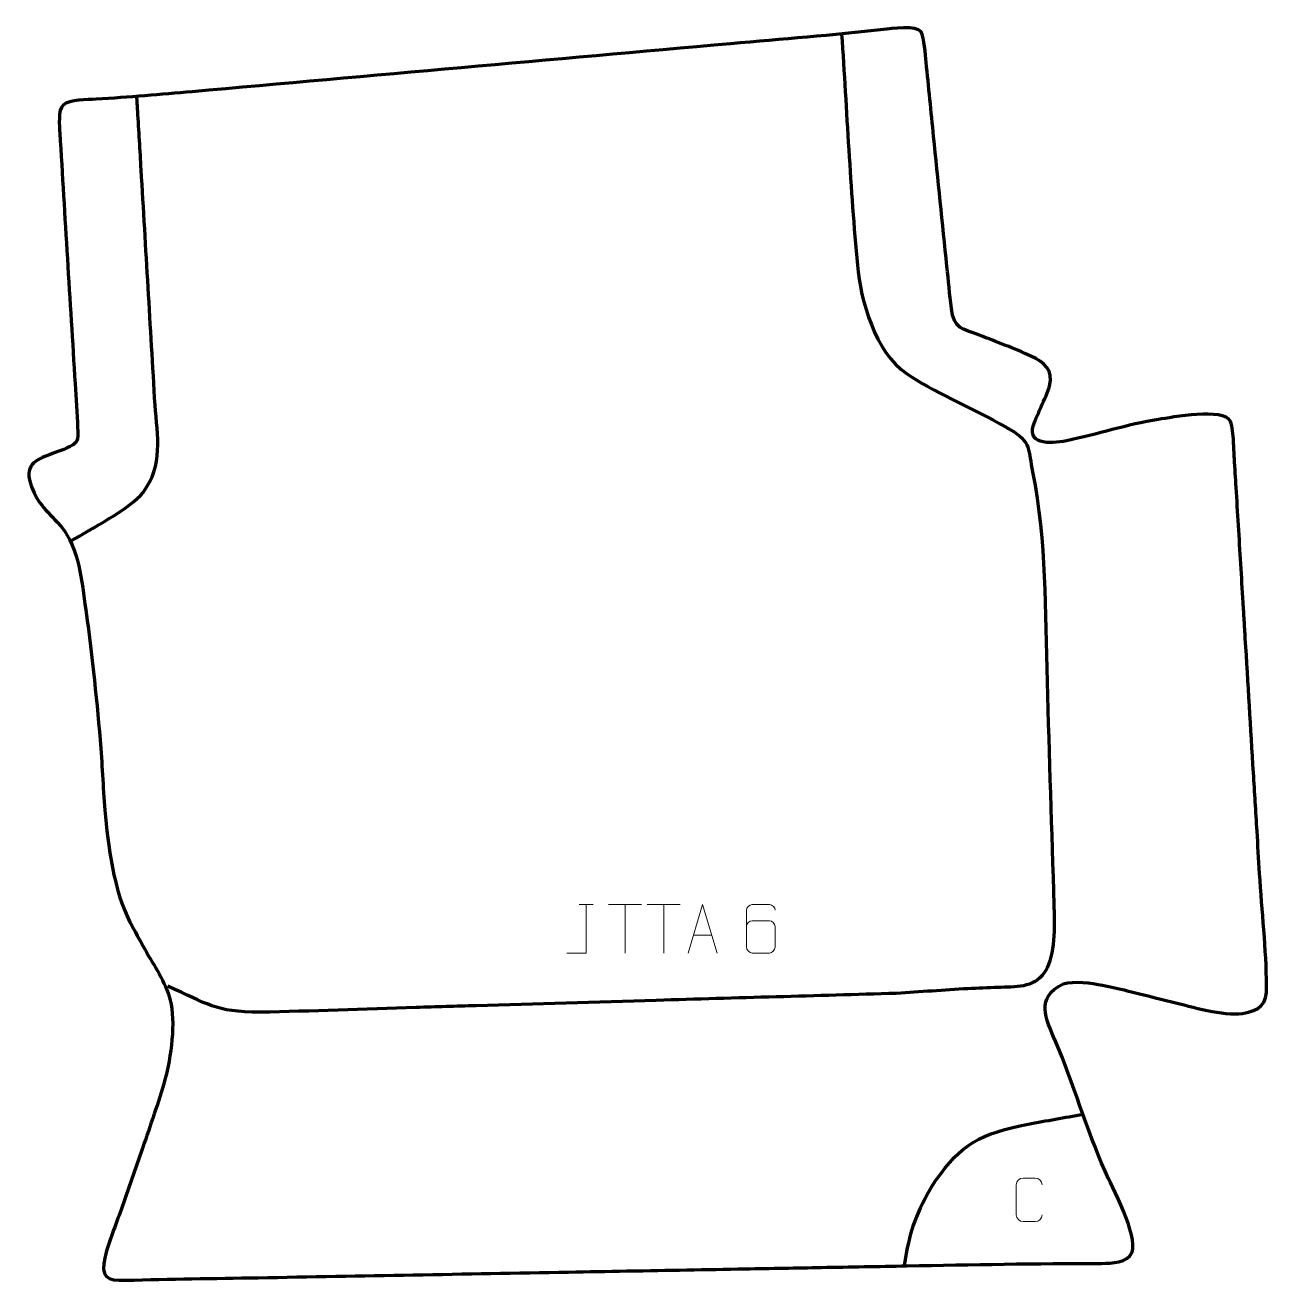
# Model space of a CAD drawing. Header units: millimetres. Extents: x -508 to 132, y 109 to 756.
import ezdxf

# ---------------------------------------------------------------- set-up
doc = ezdxf.new("R2010")
doc.units = ezdxf.units.MM
doc.header["$MEASUREMENT"] = 0
doc.layers.add('layer 1', color=7, linetype='Continuous')
doc.layers.add('layer 2', color=7, linetype='Continuous')

msp = doc.modelspace()

# ---------------------------------------------------------------- linework, layer by layer
at = {"layer": 'layer 1', "color": 142, "lineweight": 158}
for points, knots in [([(-87.3015, 751.5171), (-84.6177, 711.9434), (-82.8538, 671.9), (-79.1887, 632.4455), (-79.1887, 632.4455), (-77.4753, 614.0021), (-70.0982, 587.6644), (-53.8647, 576.5818), (-53.8647, 576.5818), (-40.3166, 567.3324), (-21.1255, 559.2356), (-6.1701, 550.9392), (-6.1701, 550.9392), (-4.1704, 549.8297), (-2.1775, 548.7109), (-0.1861, 547.5875), (-0.1861, 547.5875), (10.3566, 541.5871), (9.0339, 536.6947), (11.1726, 525.8765), (11.1726, 525.8765), (18.3042, 489.302), (17.6023, 454.5885), (18.6442, 417.5843), (18.6442, 417.5843), (19.7235, 379.2506), (21.0035, 340.9224), (22.1283, 302.59), (22.1283, 302.59), (22.1283, 302.59), (22.1726, 301.0769), (22.1726, 301.0769), (22.1726, 301.0769), (22.4445, 291.7481), (22.7758, 276.7373), (17.8162, 268.632), (17.8162, 268.632), (17.8162, 268.632), (17.1627, 267.564), (17.1627, 267.564), (17.1627, 267.564), (11.8662, 259.7016), (1.9655, 260.418), (-6.5828, 260.0581), (-6.5828, 260.0581), (-11.7976, 259.8385), (-17.0003, 259.7167), (-22.2155, 259.4445), (-22.2155, 259.4445), (-34.5109, 258.6766), (-46.8007, 257.8208), (-59.0955, 257.0404), (-59.0955, 257.0404), (-79.7305, 256.4339), (-100.3656, 255.8275), (-121.0007, 255.2209), (-121.0007, 255.2209), (-141.6357, 254.6145), (-162.2708, 254.008), (-182.9058, 253.4014), (-182.9058, 253.4014), (-213.8584, 252.4917), (-244.811, 251.582), (-275.7636, 250.6722), (-275.7636, 250.6722), (-286.0811, 250.3691), (-296.3986, 250.0658), (-306.7162, 249.7625), (-306.7162, 249.7625), (-333.467, 248.9719), (-360.4602, 247.7937), (-387.185, 247.3276), (-387.185, 247.3276), (-410.2323, 247.3013), (-414.6671, 251.8523), (-434.6189, 260.6838)], [0, 0, 0, 0, 0.05, 0.05, 0.05, 0.05, 0.1, 0.1, 0.1, 0.1, 0.15, 0.15, 0.15, 0.15, 0.2, 0.2, 0.2, 0.2, 0.25, 0.25, 0.25, 0.25, 0.3, 0.3, 0.3, 0.3, 0.35, 0.35, 0.35, 0.35, 0.4, 0.4, 0.4, 0.4, 0.45, 0.45, 0.45, 0.45, 0.5, 0.5, 0.5, 0.5, 0.55, 0.55, 0.55, 0.55, 0.6, 0.6, 0.6, 0.6, 0.65, 0.65, 0.65, 0.65, 0.7, 0.7, 0.7, 0.7, 0.75, 0.75, 0.75, 0.75, 0.8, 0.8, 0.8, 0.8, 0.85, 0.85, 0.85, 0.85, 0.9, 0.9, 0.9, 0.9, 1, 1, 1, 1]), ([(-484.412, 490.4008), (-474.6695, 496.2133), (-453.9105, 507.0143), (-447.4984, 515.3035), (-447.4984, 515.3035), (-436.7509, 529.1973), (-440.1939, 544.2161), (-441.2709, 560.2892), (-441.2709, 560.2892), (-443.6576, 600.6988), (-446.0445, 641.1084), (-448.4314, 681.5179), (-448.4314, 681.5179), (-449.028, 691.6203), (-449.6247, 701.7227), (-450.2215, 711.8251), (-450.2215, 711.8251), (-450.3707, 714.3507), (-450.5199, 716.8763), (-450.669, 719.4019)], [0, 0, 0, 0, 0.16666667, 0.16666667, 0.16666667, 0.16666667, 0.33333333, 0.33333333, 0.33333333, 0.33333333, 0.5, 0.5, 0.5, 0.5, 0.66666667, 0.66666667, 0.66666667, 0.66666667, 1, 1, 1, 1]), ([(-41.1947, 156.994), (-27.2741, 177.5891), (-19.3121, 183.5964), (5.4089, 188.8528), (5.4089, 188.8528), (14.653, 190.8183), (24.2548, 192.3784), (33.5815, 194.1271), (33.5815, 194.1271), (34.7305, 194.3425), (35.8797, 194.557), (37.029, 194.7711)], [0, 0, 0, 0, 0.25, 0.25, 0.25, 0.25, 0.5, 0.5, 0.5, 0.5, 1, 1, 1, 1])]:
    msp.add_open_spline(points, degree=3, knots=knots, dxfattribs=at)
at = {"layer": 'layer 1', "color": 250, "lineweight": 9}
for points, knots in [([(-228.9986, 277.8449), (-228.9986, 277.8449), (-218.9766, 277.8449), (-218.9766, 277.8449), (-218.9766, 277.8449), (-218.9766, 277.8449), (-218.9766, 302.7985), (-218.9766, 302.7985)], [0, 0, 0, 0, 0.33333333, 0.33333333, 0.33333333, 0.33333333, 1, 1, 1, 1]), ([(-166.447, 277.845), (-166.447, 277.845), (-159.076, 302.7985), (-159.076, 302.7985), (-159.076, 302.7985), (-159.076, 302.7985), (-151.5061, 277.845), (-151.5061, 277.845)], [0, 0, 0, 0, 0.33333333, 0.33333333, 0.33333333, 0.33333333, 1, 1, 1, 1]), ([(-121.5466, 299.8624), (-121.5707, 301.2019), (-122.9269, 302.8551), (-124.4988, 302.8208), (-124.4988, 302.8208), (-127.4836, 302.8205), (-130.4688, 302.8205), (-133.4542, 302.8208), (-133.4542, 302.8208), (-134.6733, 302.8357), (-136.4015, 301.3981), (-136.4065, 299.8624), (-136.4065, 299.8624), (-136.4062, 293.5019), (-136.4062, 287.1411), (-136.4065, 280.7804), (-136.4065, 280.7804), (-136.4018, 279.6175), (-134.6733, 277.8464), (-133.4542, 277.822), (-133.4542, 277.822), (-130.4688, 277.8223), (-127.4836, 277.8223), (-124.4988, 277.822), (-124.4988, 277.822), (-123.2207, 277.8658), (-121.551, 279.4803), (-121.5466, 280.7804), (-121.5466, 280.7804), (-121.5466, 284.3637), (-121.5466, 287.9468), (-121.5466, 291.5295), (-121.5466, 291.5295), (-121.5851, 293.0077), (-123.1678, 294.4406), (-124.4988, 294.4386), (-124.4988, 294.4386), (-127.4836, 294.4389), (-130.4688, 294.4389), (-133.4542, 294.4386), (-133.4542, 294.4386), (-134.7837, 294.4436), (-136.4267, 292.9363), (-136.385, 291.5078)], [0, 0, 0, 0, 0.08333333, 0.08333333, 0.08333333, 0.08333333, 0.16666667, 0.16666667, 0.16666667, 0.16666667, 0.25, 0.25, 0.25, 0.25, 0.33333333, 0.33333333, 0.33333333, 0.33333333, 0.41666667, 0.41666667, 0.41666667, 0.41666667, 0.5, 0.5, 0.5, 0.5, 0.58333333, 0.58333333, 0.58333333, 0.58333333, 0.66666667, 0.66666667, 0.66666667, 0.66666667, 0.75, 0.75, 0.75, 0.75, 0.83333333, 0.83333333, 0.83333333, 0.83333333, 1, 1, 1, 1]), ([(16.0555, 142.8659), (15.9303, 140.7849), (14.4281, 139.4597), (12.5044, 139.45), (12.5044, 139.45), (10.4158, 139.4503), (8.3272, 139.4503), (6.2389, 139.45), (6.2389, 139.45), (4.5147, 139.3556), (2.7483, 141.0435), (2.7583, 142.8503), (2.7583, 142.8503), (2.7587, 148.0185), (2.7587, 153.1862), (2.7583, 158.3536), (2.7583, 158.3536), (2.7621, 160.2687), (4.3266, 161.8086), (6.2545, 161.7965), (6.2545, 161.7965), (8.3375, 161.7965), (10.421, 161.7965), (12.5044, 161.7965), (12.5044, 161.7965), (14.2479, 161.8283), (16.0316, 160.4924), (16.0555, 158.309)], [0, 0, 0, 0, 0.125, 0.125, 0.125, 0.125, 0.25, 0.25, 0.25, 0.25, 0.375, 0.375, 0.375, 0.375, 0.5, 0.5, 0.5, 0.5, 0.625, 0.625, 0.625, 0.625, 0.75, 0.75, 0.75, 0.75, 1, 1, 1, 1])]:
    msp.add_open_spline(points, degree=3, knots=knots, dxfattribs=at)
for points in [[(-222.5607, 302.7985), (-222.5607, 302.7985), (-215.3925, 302.7985), (-215.3925, 302.7985)], [(-207.4702, 302.775), (-207.4702, 302.775), (-190.483, 302.775), (-190.483, 302.775)], [(-198.9764, 277.845), (-198.9764, 277.845), (-198.9764, 302.7985), (-198.9764, 302.7985)], [(-187.4702, 302.775), (-187.4702, 302.775), (-170.483, 302.775), (-170.483, 302.775)], [(-178.9764, 277.845), (-178.9764, 277.845), (-178.9764, 302.7985), (-178.9764, 302.7985)], [(-163.7244, 287.0944), (-163.7244, 287.0944), (-154.2287, 287.0944), (-154.2287, 287.0944)]]:
    msp.add_open_spline(points, degree=3, dxfattribs=at)
at = {"layer": 'layer 1', "color": 142, "lineweight": 158}
msp.add_open_spline([(-41.1947, 156.994), (-50.2135, 140.3286), (-51.9632, 135.2357), (-55.1019, 116.5473)], degree=3, dxfattribs=at)
at = {"layer": 'layer 2', "color": 242, "lineweight": 158}
msp.add_open_spline([(-436.189, 212.6837), (-433.0807, 223.6764), (-430.5589, 242.5559), (-433.5058, 253.6161), (-433.5058, 253.6161), (-436.0183, 263.0459), (-441.8648, 271.3484), (-446.5721, 279.7925), (-446.5721, 279.7925), (-449.1107, 284.3703), (-451.7976, 289.1732), (-454.2123, 293.8002), (-454.2123, 293.8002), (-462.5553, 309.7872), (-465.6798, 333.5127), (-467.1517, 351.4435), (-467.1517, 351.4435), (-468.137, 363.5458), (-468.6421, 375.6791), (-469.6385, 387.7793), (-469.6385, 387.7793), (-471.5612, 410.6845), (-474.2071, 435.0616), (-477.4269, 457.8182), (-477.4269, 457.8182), (-479.5019, 472.6297), (-480.8666, 488.5332), (-491.6974, 499.9054), (-491.6974, 499.9054), (-498.4755, 507.0224), (-503.5715, 511.7328), (-506.0137, 521.7361), (-506.0137, 521.7361), (-508.2923, 531.0693), (-499.7504, 533.1351), (-492.7775, 535.7949), (-492.7775, 535.7949), (-489.6385, 536.9923), (-483.0976, 538.8712), (-481.6518, 541.9313), (-481.6518, 541.9313), (-481.6518, 541.9313), (-481.3291, 542.8716), (-481.3291, 542.8716), (-481.3291, 542.8716), (-480.9673, 544.5544), (-481.1563, 546.7477), (-481.2202, 548.4855), (-481.2202, 548.4855), (-481.3957, 556.1551), (-482.0267, 563.6499), (-482.5182, 571.2916), (-482.5182, 571.2916), (-485.1776, 614.358), (-487.8895, 657.4209), (-490.3809, 700.4974), (-490.3809, 700.4974), (-490.583, 703.9945), (-491.4311, 712.4827), (-488.6814, 714.9447), (-488.6814, 714.9447), (-485.4907, 717.8015), (-476.0301, 717.6258), (-471.6282, 717.9231), (-471.6282, 717.9231), (-463.284, 718.4865), (-454.9438, 719.0783), (-446.6075, 719.7509), (-446.6075, 719.7509), (-438.4609, 720.4143), (-430.3179, 721.119), (-422.1763, 721.8416), (-422.1763, 721.8416), (-329.625, 730.0723), (-237.0735, 738.303), (-144.5222, 746.5338), (-144.5222, 746.5338), (-118.1538, 748.8676), (-92.0246, 750.8385), (-65.6999, 753.8689), (-65.6999, 753.8689), (-62.0611, 754.2903), (-48.2599, 756.1493), (-46.3465, 752.6351), (-46.3465, 752.6351), (-44.7384, 749.6816), (-44.0798, 740.7644), (-43.7267, 737.0824), (-43.7267, 737.0824), (-42.3803, 724.3273), (-41.1492, 711.5602), (-39.846, 698.8007), (-39.846, 698.8007), (-37.5571, 676.4313), (-35.275, 654.0613), (-32.966, 631.694), (-32.966, 631.694), (-32.23, 624.5641), (-31.5612, 617.2353), (-30.6836, 610.1394), (-30.6836, 610.1394), (-29.3438, 599.3073), (-25.3364, 599.8796), (-16.1971, 596.2906), (-16.1971, 596.2906), (-7.5004, 592.8753), (1.8899, 589.3803), (10.3456, 585.515), (10.3456, 585.515), (17.4098, 582.2857), (21.9717, 578.4168), (19.8758, 570.0479), (19.8758, 570.0479), (19.8758, 570.0479), (19.7201, 569.426), (19.7201, 569.426), (19.7201, 569.426), (18.5249, 565.5638), (16.5368, 561.6804), (14.9185, 557.9557), (14.9185, 557.9557), (14.1106, 556.0761), (13.2927, 554.2008), (12.4818, 552.3225), (12.4818, 552.3225), (6.7767, 539.0935), (20.1597, 540.493), (28.5871, 541.8334), (28.5871, 541.8334), (44.6283, 545.1586), (59.8097, 550.3707), (76.1059, 552.8769), (76.1059, 552.8769), (82.7374, 553.9071), (109.9059, 559.1039), (113.1671, 551.8528), (113.1671, 551.8528), (114.2869, 549.3629), (114.5742, 544.4488), (114.7663, 541.6235), (114.7663, 541.6235), (114.9756, 538.6312), (115.0731, 535.6476), (115.2178, 532.6538), (115.2178, 532.6538), (115.5086, 527.7091), (115.8336, 522.7663), (116.1348, 517.8222), (116.1348, 517.8222), (116.5287, 511.3369), (116.9226, 504.8516), (117.3165, 498.3663), (117.3165, 498.3663), (118.1245, 485.0631), (118.9324, 471.76), (119.7404, 458.4568), (119.7404, 458.4568), (119.9222, 455.4636), (120.104, 452.4704), (120.2858, 449.4771), (120.2858, 449.4771), (120.4776, 446.3176), (120.6695, 443.1581), (120.8614, 439.9986), (120.8614, 439.9986), (122.2653, 416.8844), (123.6691, 393.7701), (125.0729, 370.6558), (125.0729, 370.6558), (125.6789, 360.6784), (126.2849, 350.701), (126.8909, 340.7236), (126.8909, 340.7236), (127.3352, 333.4069), (127.7796, 326.0901), (128.224, 318.7734), (128.224, 318.7734), (129.455, 299.4648), (131.5949, 279.9831), (131.8554, 260.6499), (131.8554, 260.6499), (131.9784, 251.527), (128.31, 247.97), (119.4068, 246.7057), (119.4068, 246.7057), (109.2981, 245.2702), (93.1438, 250.1681), (83.024, 252.6483), (83.024, 252.6483), (75.2995, 254.5298), (67.5921, 256.4819), (59.8827, 258.4242), (59.8827, 258.4242), (55.6691, 259.4853), (51.4903, 260.4571), (47.2176, 261.2573), (47.2176, 261.2573), (41.5483, 262.3067), (32.5193, 263.7417), (26.9742, 261.8716), (26.9742, 261.8716), (12.4568, 255.0281), (17.9878, 244.0463), (22.9744, 232.4534), (22.9744, 232.4534), (32.3361, 210.3749), (38.7885, 187.456), (48.5367, 165.4177), (48.5367, 165.4177), (51.8545, 157.9168), (65.7717, 131.9833), (62.4375, 123.6222), (62.4375, 123.6222), (60.2394, 118.1101), (51.831, 117.8786), (46.7793, 117.8749), (46.7793, 117.8749), (13.1952, 117.85), (-20.025, 117.1876), (-53.5984, 116.5748), (-53.5984, 116.5748), (-68.2681, 116.3071), (-82.9379, 116.0393), (-97.6076, 115.7716), (-97.6076, 115.7716), (-104.109, 115.653), (-110.6103, 115.5343), (-117.1117, 115.4156), (-117.1117, 115.4156), (-123.7797, 115.2939), (-130.4478, 115.1722), (-137.1159, 115.0505), (-137.1159, 115.0505), (-157.12, 114.6854), (-177.1242, 114.3203), (-197.1284, 113.9552), (-197.1284, 113.9552), (-197.1284, 113.9552), (-198.1286, 113.9369), (-198.1286, 113.9369), (-198.1286, 113.9369), (-208.1307, 113.7544), (-218.1328, 113.5718), (-228.1349, 113.3893), (-228.1349, 113.3893), (-281.4794, 112.4157), (-334.8239, 111.4421), (-388.1684, 110.4684), (-388.1684, 110.4684), (-410.9168, 110.0692), (-433.5922, 109.7992), (-456.341, 109.1266), (-456.341, 109.1266), (-466.4214, 108.8285), (-469.5195, 110.6621), (-467.0117, 121.3876), (-467.0117, 121.3876), (-465.1906, 129.1762), (-461.5047, 137.8442), (-458.8233, 145.5285), (-458.8233, 145.5285), (-455.1404, 156.083), (-451.4556, 166.6364), (-447.8025, 177.2012), (-447.8025, 177.2012), (-443.7289, 188.9843), (-439.5959, 200.6813), (-436.189, 212.6837)], degree=3, knots=[0, 0, 0, 0, 0.01470588, 0.01470588, 0.01470588, 0.01470588, 0.02941176, 0.02941176, 0.02941176, 0.02941176, 0.04411765, 0.04411765, 0.04411765, 0.04411765, 0.05882353, 0.05882353, 0.05882353, 0.05882353, 0.07352941, 0.07352941, 0.07352941, 0.07352941, 0.08823529, 0.08823529, 0.08823529, 0.08823529, 0.10294118, 0.10294118, 0.10294118, 0.10294118, 0.11764706, 0.11764706, 0.11764706, 0.11764706, 0.13235294, 0.13235294, 0.13235294, 0.13235294, 0.14705882, 0.14705882, 0.14705882, 0.14705882, 0.16176471, 0.16176471, 0.16176471, 0.16176471, 0.17647059, 0.17647059, 0.17647059, 0.17647059, 0.19117647, 0.19117647, 0.19117647, 0.19117647, 0.20588235, 0.20588235, 0.20588235, 0.20588235, 0.22058824, 0.22058824, 0.22058824, 0.22058824, 0.23529412, 0.23529412, 0.23529412, 0.23529412, 0.25, 0.25, 0.25, 0.25, 0.26470588, 0.26470588, 0.26470588, 0.26470588, 0.27941176, 0.27941176, 0.27941176, 0.27941176, 0.29411765, 0.29411765, 0.29411765, 0.29411765, 0.30882353, 0.30882353, 0.30882353, 0.30882353, 0.32352941, 0.32352941, 0.32352941, 0.32352941, 0.33823529, 0.33823529, 0.33823529, 0.33823529, 0.35294118, 0.35294118, 0.35294118, 0.35294118, 0.36764706, 0.36764706, 0.36764706, 0.36764706, 0.38235294, 0.38235294, 0.38235294, 0.38235294, 0.39705882, 0.39705882, 0.39705882, 0.39705882, 0.41176471, 0.41176471, 0.41176471, 0.41176471, 0.42647059, 0.42647059, 0.42647059, 0.42647059, 0.44117647, 0.44117647, 0.44117647, 0.44117647, 0.45588235, 0.45588235, 0.45588235, 0.45588235, 0.47058824, 0.47058824, 0.47058824, 0.47058824, 0.48529412, 0.48529412, 0.48529412, 0.48529412, 0.5, 0.5, 0.5, 0.5, 0.51470588, 0.51470588, 0.51470588, 0.51470588, 0.52941176, 0.52941176, 0.52941176, 0.52941176, 0.54411765, 0.54411765, 0.54411765, 0.54411765, 0.55882353, 0.55882353, 0.55882353, 0.55882353, 0.57352941, 0.57352941, 0.57352941, 0.57352941, 0.58823529, 0.58823529, 0.58823529, 0.58823529, 0.60294118, 0.60294118, 0.60294118, 0.60294118, 0.61764706, 0.61764706, 0.61764706, 0.61764706, 0.63235294, 0.63235294, 0.63235294, 0.63235294, 0.64705882, 0.64705882, 0.64705882, 0.64705882, 0.66176471, 0.66176471, 0.66176471, 0.66176471, 0.67647059, 0.67647059, 0.67647059, 0.67647059, 0.69117647, 0.69117647, 0.69117647, 0.69117647, 0.70588235, 0.70588235, 0.70588235, 0.70588235, 0.72058824, 0.72058824, 0.72058824, 0.72058824, 0.73529412, 0.73529412, 0.73529412, 0.73529412, 0.75, 0.75, 0.75, 0.75, 0.76470588, 0.76470588, 0.76470588, 0.76470588, 0.77941176, 0.77941176, 0.77941176, 0.77941176, 0.79411765, 0.79411765, 0.79411765, 0.79411765, 0.80882353, 0.80882353, 0.80882353, 0.80882353, 0.82352941, 0.82352941, 0.82352941, 0.82352941, 0.83823529, 0.83823529, 0.83823529, 0.83823529, 0.85294118, 0.85294118, 0.85294118, 0.85294118, 0.86764706, 0.86764706, 0.86764706, 0.86764706, 0.88235294, 0.88235294, 0.88235294, 0.88235294, 0.89705882, 0.89705882, 0.89705882, 0.89705882, 0.91176471, 0.91176471, 0.91176471, 0.91176471, 0.92647059, 0.92647059, 0.92647059, 0.92647059, 0.94117647, 0.94117647, 0.94117647, 0.94117647, 0.95588235, 0.95588235, 0.95588235, 0.95588235, 0.97058824, 0.97058824, 0.97058824, 0.97058824, 1, 1, 1, 1], dxfattribs=at)

doc.saveas('drawing.dxf')
